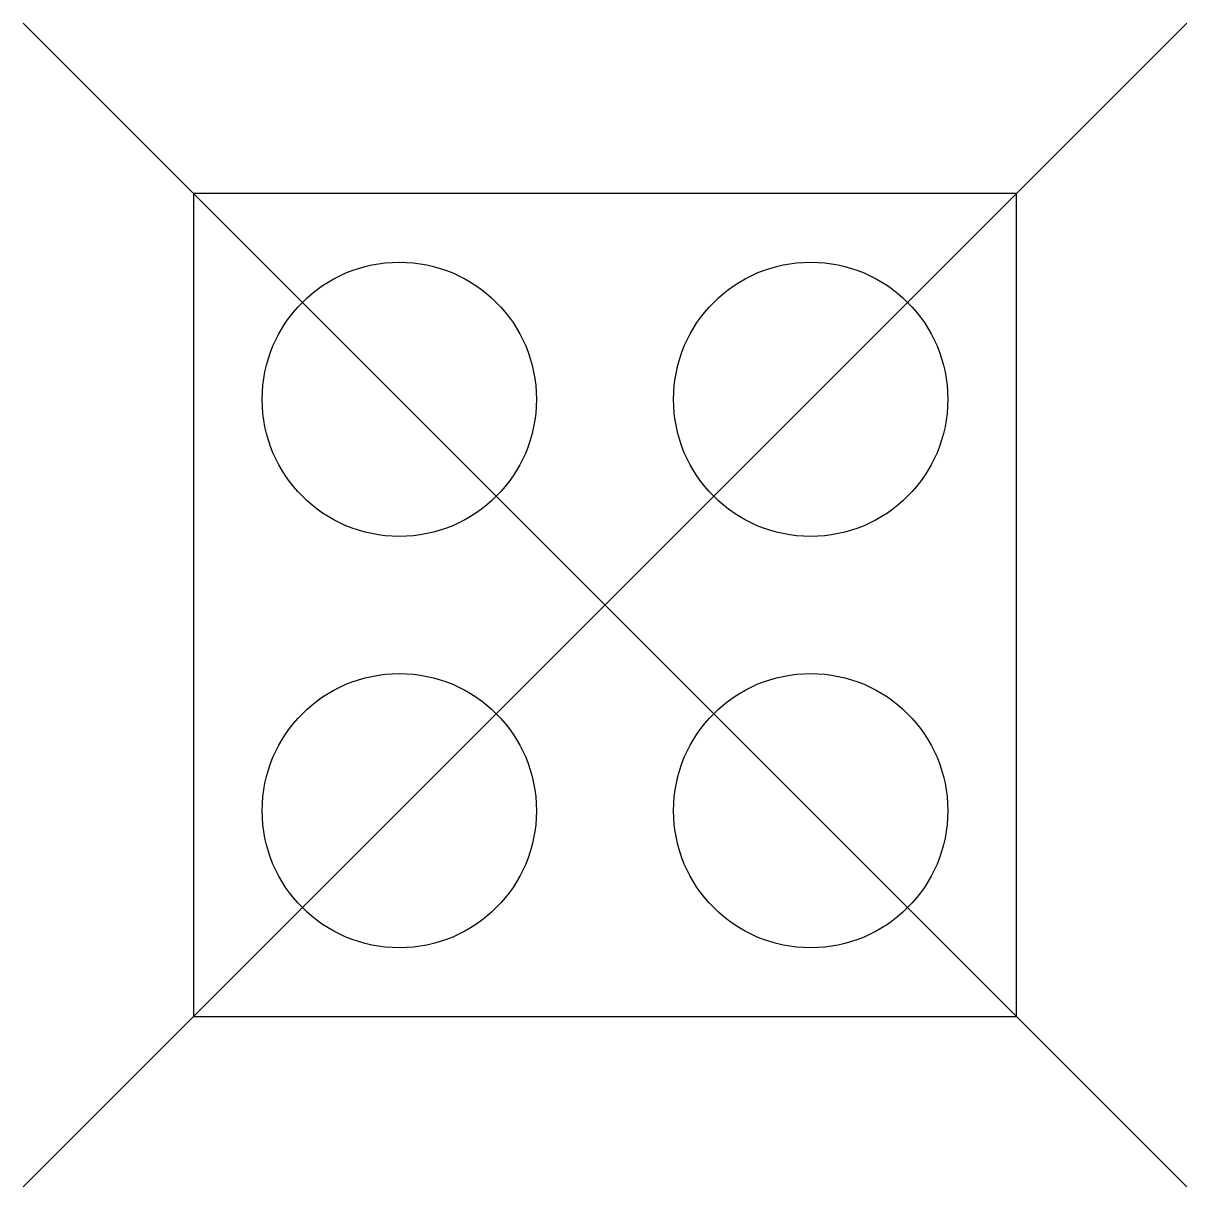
# Model space of a CAD drawing. Header units: metres. Extents: x -0.212 to 0.212, y -0.362 to 0.062.
import ezdxf

# ---------------------------------------------------------------- set-up
doc = ezdxf.new("R2010")
doc.units = ezdxf.units.M

msp = doc.modelspace()

# ---------------------------------------------------------------- linework, layer by layer
at = {"flags": 128}
for points in [[(0.21213, 0.06213), (-0.21213, -0.36213)], [(0.21213, -0.36213), (-0.21213, 0.06213)]]:
    msp.add_lwpolyline(points, dxfattribs=at)
for centre in [(-0.075, -0.075), (0.075, -0.075), (-0.075, -0.225), (0.075, -0.225)]:
    msp.add_circle(centre, 0.05)
msp.add_3dface([(-0.15, -0.3), (0.15, -0.3), (0.15, 0), (-0.15, 0)])

doc.saveas('drawing.dxf')
